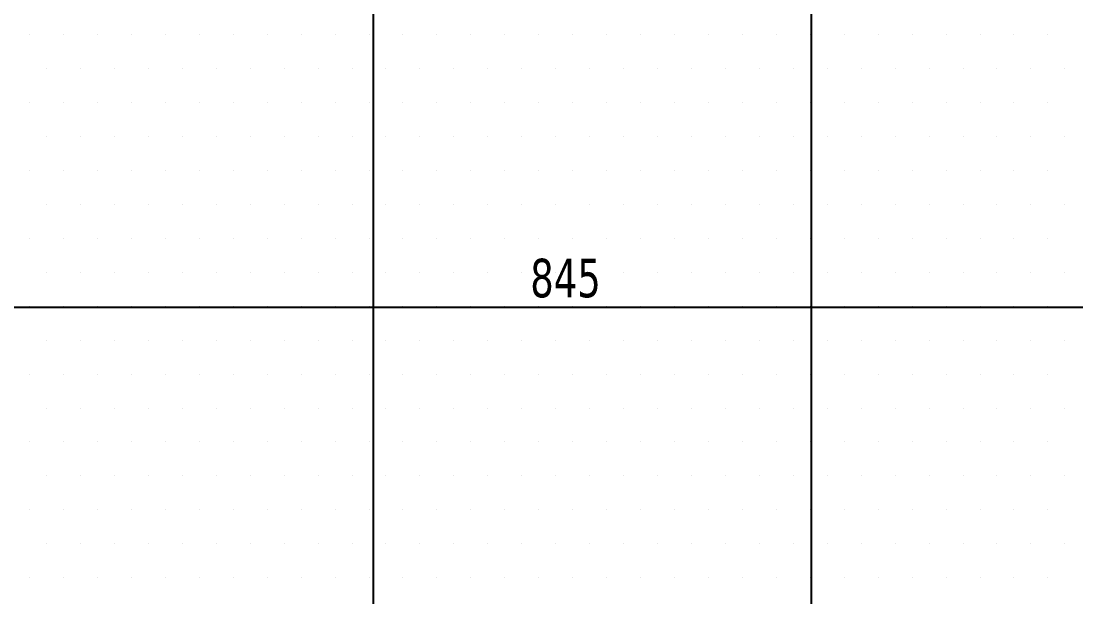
# Model space of a CAD drawing. Header units: millimetres. Extents: x 43168.9 to 43194.6, y -25545.1 to -25543.4.
# Drawn here: x 43175.3525 to 43175.4511, y -25544.2981 to -25544.2442 of the extents above; entities that cross this region are included whole.
import ezdxf

# ---------------------------------------------------------------- set-up
doc = ezdxf.new("R2010")
doc.units = ezdxf.units.MM
doc.header["$LTSCALE"] = 200
doc.layers.add('olcuic_sgh', color=183, linetype='Continuous')
doc.layers.add('tarama-zemin_sgh', color=197, linetype='Continuous')
doc.styles.add('dim', font='VERDANA.TTF', dxfattribs={"width": 0.7})

msp = doc.modelspace()

# ---------------------------------------------------------------- linework, layer by layer
at = {"layer": 'olcuic_sgh'}
for p, q in [((43175.385397, -25543.91366), (43175.385397, -25544.465169)), ((43175.426361, -25543.91366), (43175.426361, -25544.465169)), ((43175.318629, -25544.27096), (43175.488129, -25544.27096))]:
    msp.add_line(p, q, dxfattribs=at)
at = {"layer": 'tarama-zemin_sgh'}
for p, q in [((43175.353262, -25544.245475), (43175.353262, -25544.245475)), ((43175.356437, -25544.245475), (43175.356437, -25544.245475)), ((43175.359612, -25544.245475), (43175.359612, -25544.245475)), ((43175.362787, -25544.245475), (43175.362787, -25544.245475)), ((43175.365962, -25544.245475), (43175.365962, -25544.245475)), ((43175.369137, -25544.245475), (43175.369137, -25544.245475)), ((43175.372312, -25544.245475), (43175.372312, -25544.245475)), ((43175.375487, -25544.245475), (43175.375487, -25544.245475)), ((43175.378662, -25544.245475), (43175.378662, -25544.245475)), ((43175.381837, -25544.245475), (43175.381837, -25544.245475)), ((43175.385012, -25544.245475), (43175.385012, -25544.245475)), ((43175.388187, -25544.245475), (43175.388187, -25544.245475)), ((43175.391362, -25544.245475), (43175.391362, -25544.245475)), ((43175.394537, -25544.245475), (43175.394537, -25544.245475)), ((43175.397712, -25544.245475), (43175.397712, -25544.245475)), ((43175.400887, -25544.245475), (43175.400887, -25544.245475)), ((43175.404062, -25544.245475), (43175.404062, -25544.245475)), ((43175.407237, -25544.245475), (43175.407237, -25544.245475)), ((43175.410412, -25544.245475), (43175.410412, -25544.245475)), ((43175.413587, -25544.245475), (43175.413587, -25544.245475)), ((43175.416762, -25544.245475), (43175.416762, -25544.245475)), ((43175.419937, -25544.245475), (43175.419937, -25544.245475)), ((43175.423112, -25544.245475), (43175.423112, -25544.245475)), ((43175.426287, -25544.245475), (43175.426287, -25544.245475)), ((43175.429462, -25544.245475), (43175.429462, -25544.245475)), ((43175.432637, -25544.245475), (43175.432637, -25544.245475)), ((43175.435812, -25544.245475), (43175.435812, -25544.245475)), ((43175.438987, -25544.245475), (43175.438987, -25544.245475)), ((43175.442162, -25544.245475), (43175.442162, -25544.245475)), ((43175.445337, -25544.245475), (43175.445337, -25544.245475)), ((43175.448512, -25544.245475), (43175.448512, -25544.245475)), ((43175.35485, -25544.24865), (43175.35485, -25544.24865)), ((43175.358025, -25544.24865), (43175.358025, -25544.24865)), ((43175.3612, -25544.24865), (43175.3612, -25544.24865)), ((43175.364375, -25544.24865), (43175.364375, -25544.24865)), ((43175.36755, -25544.24865), (43175.36755, -25544.24865)), ((43175.370725, -25544.24865), (43175.370725, -25544.24865)), ((43175.3739, -25544.24865), (43175.3739, -25544.24865)), ((43175.377075, -25544.24865), (43175.377075, -25544.24865)), ((43175.38025, -25544.24865), (43175.38025, -25544.24865)), ((43175.383425, -25544.24865), (43175.383425, -25544.24865)), ((43175.3866, -25544.24865), (43175.3866, -25544.24865)), ((43175.389775, -25544.24865), (43175.389775, -25544.24865)), ((43175.39295, -25544.24865), (43175.39295, -25544.24865)), ((43175.396125, -25544.24865), (43175.396125, -25544.24865)), ((43175.3993, -25544.24865), (43175.3993, -25544.24865)), ((43175.402475, -25544.24865), (43175.402475, -25544.24865)), ((43175.40565, -25544.24865), (43175.40565, -25544.24865)), ((43175.408825, -25544.24865), (43175.408825, -25544.24865)), ((43175.412, -25544.24865), (43175.412, -25544.24865)), ((43175.415175, -25544.24865), (43175.415175, -25544.24865)), ((43175.41835, -25544.24865), (43175.41835, -25544.24865)), ((43175.421525, -25544.24865), (43175.421525, -25544.24865)), ((43175.4247, -25544.24865), (43175.4247, -25544.24865)), ((43175.427875, -25544.24865), (43175.427875, -25544.24865)), ((43175.43105, -25544.24865), (43175.43105, -25544.24865)), ((43175.434225, -25544.24865), (43175.434225, -25544.24865)), ((43175.4374, -25544.24865), (43175.4374, -25544.24865)), ((43175.440575, -25544.24865), (43175.440575, -25544.24865)), ((43175.44375, -25544.24865), (43175.44375, -25544.24865)), ((43175.446925, -25544.24865), (43175.446925, -25544.24865)), ((43175.4501, -25544.24865), (43175.4501, -25544.24865)), ((43175.353262, -25544.251825), (43175.353262, -25544.251825)), ((43175.356437, -25544.251825), (43175.356437, -25544.251825)), ((43175.359612, -25544.251825), (43175.359612, -25544.251825)), ((43175.362787, -25544.251825), (43175.362787, -25544.251825)), ((43175.365962, -25544.251825), (43175.365962, -25544.251825)), ((43175.369137, -25544.251825), (43175.369137, -25544.251825)), ((43175.372312, -25544.251825), (43175.372312, -25544.251825)), ((43175.375487, -25544.251825), (43175.375487, -25544.251825)), ((43175.378662, -25544.251825), (43175.378662, -25544.251825)), ((43175.381837, -25544.251825), (43175.381837, -25544.251825)), ((43175.385012, -25544.251825), (43175.385012, -25544.251825)), ((43175.388187, -25544.251825), (43175.388187, -25544.251825)), ((43175.391362, -25544.251825), (43175.391362, -25544.251825)), ((43175.394537, -25544.251825), (43175.394537, -25544.251825)), ((43175.397712, -25544.251825), (43175.397712, -25544.251825)), ((43175.400887, -25544.251825), (43175.400887, -25544.251825)), ((43175.404062, -25544.251825), (43175.404062, -25544.251825)), ((43175.407237, -25544.251825), (43175.407237, -25544.251825)), ((43175.410412, -25544.251825), (43175.410412, -25544.251825)), ((43175.413587, -25544.251825), (43175.413587, -25544.251825)), ((43175.416762, -25544.251825), (43175.416762, -25544.251825)), ((43175.419937, -25544.251825), (43175.419937, -25544.251825)), ((43175.423112, -25544.251825), (43175.423112, -25544.251825)), ((43175.426287, -25544.251825), (43175.426287, -25544.251825)), ((43175.429462, -25544.251825), (43175.429462, -25544.251825)), ((43175.432637, -25544.251825), (43175.432637, -25544.251825)), ((43175.435812, -25544.251825), (43175.435812, -25544.251825)), ((43175.438987, -25544.251825), (43175.438987, -25544.251825)), ((43175.442162, -25544.251825), (43175.442162, -25544.251825)), ((43175.445337, -25544.251825), (43175.445337, -25544.251825)), ((43175.448512, -25544.251825), (43175.448512, -25544.251825)), ((43175.35485, -25544.255), (43175.35485, -25544.255)), ((43175.358025, -25544.255), (43175.358025, -25544.255)), ((43175.3612, -25544.255), (43175.3612, -25544.255)), ((43175.364375, -25544.255), (43175.364375, -25544.255)), ((43175.36755, -25544.255), (43175.36755, -25544.255)), ((43175.370725, -25544.255), (43175.370725, -25544.255)), ((43175.3739, -25544.255), (43175.3739, -25544.255)), ((43175.377075, -25544.255), (43175.377075, -25544.255)), ((43175.38025, -25544.255), (43175.38025, -25544.255)), ((43175.383425, -25544.255), (43175.383425, -25544.255)), ((43175.3866, -25544.255), (43175.3866, -25544.255)), ((43175.389775, -25544.255), (43175.389775, -25544.255)), ((43175.39295, -25544.255), (43175.39295, -25544.255)), ((43175.396125, -25544.255), (43175.396125, -25544.255)), ((43175.3993, -25544.255), (43175.3993, -25544.255)), ((43175.402475, -25544.255), (43175.402475, -25544.255)), ((43175.40565, -25544.255), (43175.40565, -25544.255)), ((43175.408825, -25544.255), (43175.408825, -25544.255)), ((43175.412, -25544.255), (43175.412, -25544.255)), ((43175.415175, -25544.255), (43175.415175, -25544.255)), ((43175.41835, -25544.255), (43175.41835, -25544.255)), ((43175.421525, -25544.255), (43175.421525, -25544.255)), ((43175.4247, -25544.255), (43175.4247, -25544.255)), ((43175.427875, -25544.255), (43175.427875, -25544.255)), ((43175.43105, -25544.255), (43175.43105, -25544.255)), ((43175.434225, -25544.255), (43175.434225, -25544.255)), ((43175.4374, -25544.255), (43175.4374, -25544.255)), ((43175.440575, -25544.255), (43175.440575, -25544.255)), ((43175.44375, -25544.255), (43175.44375, -25544.255)), ((43175.446925, -25544.255), (43175.446925, -25544.255)), ((43175.4501, -25544.255), (43175.4501, -25544.255)), ((43175.353262, -25544.258175), (43175.353262, -25544.258175)), ((43175.356437, -25544.258175), (43175.356437, -25544.258175)), ((43175.359612, -25544.258175), (43175.359612, -25544.258175)), ((43175.362787, -25544.258175), (43175.362787, -25544.258175)), ((43175.365962, -25544.258175), (43175.365962, -25544.258175)), ((43175.369137, -25544.258175), (43175.369137, -25544.258175)), ((43175.372312, -25544.258175), (43175.372312, -25544.258175)), ((43175.375487, -25544.258175), (43175.375487, -25544.258175)), ((43175.378662, -25544.258175), (43175.378662, -25544.258175)), ((43175.381837, -25544.258175), (43175.381837, -25544.258175)), ((43175.385012, -25544.258175), (43175.385012, -25544.258175)), ((43175.388187, -25544.258175), (43175.388187, -25544.258175)), ((43175.391362, -25544.258175), (43175.391362, -25544.258175)), ((43175.394537, -25544.258175), (43175.394537, -25544.258175)), ((43175.397712, -25544.258175), (43175.397712, -25544.258175)), ((43175.400887, -25544.258175), (43175.400887, -25544.258175)), ((43175.404062, -25544.258175), (43175.404062, -25544.258175)), ((43175.407237, -25544.258175), (43175.407237, -25544.258175)), ((43175.410412, -25544.258175), (43175.410412, -25544.258175)), ((43175.413587, -25544.258175), (43175.413587, -25544.258175)), ((43175.416762, -25544.258175), (43175.416762, -25544.258175)), ((43175.419937, -25544.258175), (43175.419937, -25544.258175)), ((43175.423112, -25544.258175), (43175.423112, -25544.258175)), ((43175.426287, -25544.258175), (43175.426287, -25544.258175)), ((43175.429462, -25544.258175), (43175.429462, -25544.258175)), ((43175.432637, -25544.258175), (43175.432637, -25544.258175)), ((43175.435812, -25544.258175), (43175.435812, -25544.258175)), ((43175.438987, -25544.258175), (43175.438987, -25544.258175)), ((43175.442162, -25544.258175), (43175.442162, -25544.258175)), ((43175.445337, -25544.258175), (43175.445337, -25544.258175)), ((43175.448512, -25544.258175), (43175.448512, -25544.258175)), ((43175.35485, -25544.26135), (43175.35485, -25544.26135)), ((43175.358025, -25544.26135), (43175.358025, -25544.26135)), ((43175.3612, -25544.26135), (43175.3612, -25544.26135)), ((43175.364375, -25544.26135), (43175.364375, -25544.26135)), ((43175.36755, -25544.26135), (43175.36755, -25544.26135)), ((43175.370725, -25544.26135), (43175.370725, -25544.26135)), ((43175.3739, -25544.26135), (43175.3739, -25544.26135)), ((43175.377075, -25544.26135), (43175.377075, -25544.26135)), ((43175.38025, -25544.26135), (43175.38025, -25544.26135)), ((43175.383425, -25544.26135), (43175.383425, -25544.26135)), ((43175.3866, -25544.26135), (43175.3866, -25544.26135)), ((43175.389775, -25544.26135), (43175.389775, -25544.26135)), ((43175.39295, -25544.26135), (43175.39295, -25544.26135)), ((43175.396125, -25544.26135), (43175.396125, -25544.26135)), ((43175.3993, -25544.26135), (43175.3993, -25544.26135)), ((43175.402475, -25544.26135), (43175.402475, -25544.26135)), ((43175.40565, -25544.26135), (43175.40565, -25544.26135)), ((43175.408825, -25544.26135), (43175.408825, -25544.26135)), ((43175.412, -25544.26135), (43175.412, -25544.26135)), ((43175.415175, -25544.26135), (43175.415175, -25544.26135)), ((43175.41835, -25544.26135), (43175.41835, -25544.26135)), ((43175.421525, -25544.26135), (43175.421525, -25544.26135)), ((43175.4247, -25544.26135), (43175.4247, -25544.26135)), ((43175.427875, -25544.26135), (43175.427875, -25544.26135)), ((43175.43105, -25544.26135), (43175.43105, -25544.26135)), ((43175.434225, -25544.26135), (43175.434225, -25544.26135)), ((43175.4374, -25544.26135), (43175.4374, -25544.26135)), ((43175.440575, -25544.26135), (43175.440575, -25544.26135)), ((43175.44375, -25544.26135), (43175.44375, -25544.26135)), ((43175.446925, -25544.26135), (43175.446925, -25544.26135)), ((43175.4501, -25544.26135), (43175.4501, -25544.26135)), ((43175.353262, -25544.264525), (43175.353262, -25544.264525)), ((43175.356437, -25544.264525), (43175.356437, -25544.264525)), ((43175.359612, -25544.264525), (43175.359612, -25544.264525)), ((43175.362787, -25544.264525), (43175.362787, -25544.264525)), ((43175.365962, -25544.264525), (43175.365962, -25544.264525)), ((43175.369137, -25544.264525), (43175.369137, -25544.264525)), ((43175.372312, -25544.264525), (43175.372312, -25544.264525)), ((43175.375487, -25544.264525), (43175.375487, -25544.264525)), ((43175.378662, -25544.264525), (43175.378662, -25544.264525)), ((43175.381837, -25544.264525), (43175.381837, -25544.264525)), ((43175.385012, -25544.264525), (43175.385012, -25544.264525)), ((43175.388187, -25544.264525), (43175.388187, -25544.264525)), ((43175.391362, -25544.264525), (43175.391362, -25544.264525)), ((43175.394537, -25544.264525), (43175.394537, -25544.264525)), ((43175.397712, -25544.264525), (43175.397712, -25544.264525)), ((43175.400887, -25544.264525), (43175.400887, -25544.264525)), ((43175.404062, -25544.264525), (43175.404062, -25544.264525)), ((43175.407237, -25544.264525), (43175.407237, -25544.264525)), ((43175.410412, -25544.264525), (43175.410412, -25544.264525)), ((43175.413587, -25544.264525), (43175.413587, -25544.264525)), ((43175.416762, -25544.264525), (43175.416762, -25544.264525)), ((43175.419937, -25544.264525), (43175.419937, -25544.264525)), ((43175.423112, -25544.264525), (43175.423112, -25544.264525)), ((43175.426287, -25544.264525), (43175.426287, -25544.264525)), ((43175.429462, -25544.264525), (43175.429462, -25544.264525)), ((43175.432637, -25544.264525), (43175.432637, -25544.264525)), ((43175.435812, -25544.264525), (43175.435812, -25544.264525)), ((43175.438987, -25544.264525), (43175.438987, -25544.264525)), ((43175.442162, -25544.264525), (43175.442162, -25544.264525)), ((43175.445337, -25544.264525), (43175.445337, -25544.264525)), ((43175.448512, -25544.264525), (43175.448512, -25544.264525)), ((43175.35485, -25544.2677), (43175.35485, -25544.2677)), ((43175.358025, -25544.2677), (43175.358025, -25544.2677)), ((43175.3612, -25544.2677), (43175.3612, -25544.2677)), ((43175.364375, -25544.2677), (43175.364375, -25544.2677)), ((43175.36755, -25544.2677), (43175.36755, -25544.2677)), ((43175.370725, -25544.2677), (43175.370725, -25544.2677)), ((43175.3739, -25544.2677), (43175.3739, -25544.2677)), ((43175.377075, -25544.2677), (43175.377075, -25544.2677)), ((43175.38025, -25544.2677), (43175.38025, -25544.2677)), ((43175.383425, -25544.2677), (43175.383425, -25544.2677)), ((43175.3866, -25544.2677), (43175.3866, -25544.2677)), ((43175.389775, -25544.2677), (43175.389775, -25544.2677)), ((43175.39295, -25544.2677), (43175.39295, -25544.2677)), ((43175.396125, -25544.2677), (43175.396125, -25544.2677)), ((43175.3993, -25544.2677), (43175.3993, -25544.2677)), ((43175.402475, -25544.2677), (43175.402475, -25544.2677)), ((43175.40565, -25544.2677), (43175.40565, -25544.2677)), ((43175.408825, -25544.2677), (43175.408825, -25544.2677)), ((43175.412, -25544.2677), (43175.412, -25544.2677)), ((43175.415175, -25544.2677), (43175.415175, -25544.2677)), ((43175.41835, -25544.2677), (43175.41835, -25544.2677)), ((43175.421525, -25544.2677), (43175.421525, -25544.2677)), ((43175.4247, -25544.2677), (43175.4247, -25544.2677)), ((43175.427875, -25544.2677), (43175.427875, -25544.2677)), ((43175.43105, -25544.2677), (43175.43105, -25544.2677)), ((43175.434225, -25544.2677), (43175.434225, -25544.2677)), ((43175.4374, -25544.2677), (43175.4374, -25544.2677)), ((43175.440575, -25544.2677), (43175.440575, -25544.2677)), ((43175.44375, -25544.2677), (43175.44375, -25544.2677)), ((43175.446925, -25544.2677), (43175.446925, -25544.2677)), ((43175.4501, -25544.2677), (43175.4501, -25544.2677)), ((43175.353262, -25544.270875), (43175.353262, -25544.270875)), ((43175.356437, -25544.270875), (43175.356437, -25544.270875)), ((43175.359612, -25544.270875), (43175.359612, -25544.270875)), ((43175.362787, -25544.270875), (43175.362787, -25544.270875)), ((43175.365962, -25544.270875), (43175.365962, -25544.270875)), ((43175.369137, -25544.270875), (43175.369137, -25544.270875)), ((43175.372312, -25544.270875), (43175.372312, -25544.270875)), ((43175.375487, -25544.270875), (43175.375487, -25544.270875)), ((43175.378662, -25544.270875), (43175.378662, -25544.270875)), ((43175.381837, -25544.270875), (43175.381837, -25544.270875)), ((43175.385012, -25544.270875), (43175.385012, -25544.270875)), ((43175.388187, -25544.270875), (43175.388187, -25544.270875)), ((43175.391362, -25544.270875), (43175.391362, -25544.270875)), ((43175.394537, -25544.270875), (43175.394537, -25544.270875)), ((43175.397712, -25544.270875), (43175.397712, -25544.270875)), ((43175.400887, -25544.270875), (43175.400887, -25544.270875)), ((43175.404062, -25544.270875), (43175.404062, -25544.270875)), ((43175.407237, -25544.270875), (43175.407237, -25544.270875)), ((43175.410412, -25544.270875), (43175.410412, -25544.270875)), ((43175.413587, -25544.270875), (43175.413587, -25544.270875)), ((43175.416762, -25544.270875), (43175.416762, -25544.270875)), ((43175.419937, -25544.270875), (43175.419937, -25544.270875)), ((43175.423112, -25544.270875), (43175.423112, -25544.270875)), ((43175.426287, -25544.270875), (43175.426287, -25544.270875)), ((43175.429462, -25544.270875), (43175.429462, -25544.270875)), ((43175.432637, -25544.270875), (43175.432637, -25544.270875)), ((43175.435812, -25544.270875), (43175.435812, -25544.270875)), ((43175.438987, -25544.270875), (43175.438987, -25544.270875)), ((43175.442162, -25544.270875), (43175.442162, -25544.270875)), ((43175.445337, -25544.270875), (43175.445337, -25544.270875)), ((43175.448512, -25544.270875), (43175.448512, -25544.270875)), ((43175.35485, -25544.27405), (43175.35485, -25544.27405)), ((43175.358025, -25544.27405), (43175.358025, -25544.27405)), ((43175.3612, -25544.27405), (43175.3612, -25544.27405)), ((43175.364375, -25544.27405), (43175.364375, -25544.27405)), ((43175.36755, -25544.27405), (43175.36755, -25544.27405)), ((43175.370725, -25544.27405), (43175.370725, -25544.27405)), ((43175.3739, -25544.27405), (43175.3739, -25544.27405)), ((43175.377075, -25544.27405), (43175.377075, -25544.27405)), ((43175.38025, -25544.27405), (43175.38025, -25544.27405)), ((43175.383425, -25544.27405), (43175.383425, -25544.27405)), ((43175.3866, -25544.27405), (43175.3866, -25544.27405)), ((43175.389775, -25544.27405), (43175.389775, -25544.27405)), ((43175.39295, -25544.27405), (43175.39295, -25544.27405)), ((43175.396125, -25544.27405), (43175.396125, -25544.27405)), ((43175.3993, -25544.27405), (43175.3993, -25544.27405)), ((43175.402475, -25544.27405), (43175.402475, -25544.27405)), ((43175.40565, -25544.27405), (43175.40565, -25544.27405)), ((43175.408825, -25544.27405), (43175.408825, -25544.27405)), ((43175.412, -25544.27405), (43175.412, -25544.27405)), ((43175.415175, -25544.27405), (43175.415175, -25544.27405)), ((43175.41835, -25544.27405), (43175.41835, -25544.27405)), ((43175.421525, -25544.27405), (43175.421525, -25544.27405)), ((43175.4247, -25544.27405), (43175.4247, -25544.27405)), ((43175.427875, -25544.27405), (43175.427875, -25544.27405)), ((43175.43105, -25544.27405), (43175.43105, -25544.27405)), ((43175.434225, -25544.27405), (43175.434225, -25544.27405)), ((43175.4374, -25544.27405), (43175.4374, -25544.27405)), ((43175.440575, -25544.27405), (43175.440575, -25544.27405)), ((43175.44375, -25544.27405), (43175.44375, -25544.27405)), ((43175.446925, -25544.27405), (43175.446925, -25544.27405)), ((43175.4501, -25544.27405), (43175.4501, -25544.27405)), ((43175.353262, -25544.277225), (43175.353262, -25544.277225)), ((43175.356437, -25544.277225), (43175.356437, -25544.277225)), ((43175.359612, -25544.277225), (43175.359612, -25544.277225)), ((43175.362787, -25544.277225), (43175.362787, -25544.277225)), ((43175.365962, -25544.277225), (43175.365962, -25544.277225)), ((43175.369137, -25544.277225), (43175.369137, -25544.277225)), ((43175.372312, -25544.277225), (43175.372312, -25544.277225)), ((43175.375487, -25544.277225), (43175.375487, -25544.277225)), ((43175.378662, -25544.277225), (43175.378662, -25544.277225)), ((43175.381837, -25544.277225), (43175.381837, -25544.277225)), ((43175.385012, -25544.277225), (43175.385012, -25544.277225)), ((43175.388187, -25544.277225), (43175.388187, -25544.277225)), ((43175.391362, -25544.277225), (43175.391362, -25544.277225)), ((43175.394537, -25544.277225), (43175.394537, -25544.277225)), ((43175.397712, -25544.277225), (43175.397712, -25544.277225)), ((43175.400887, -25544.277225), (43175.400887, -25544.277225)), ((43175.404062, -25544.277225), (43175.404062, -25544.277225)), ((43175.407237, -25544.277225), (43175.407237, -25544.277225)), ((43175.410412, -25544.277225), (43175.410412, -25544.277225)), ((43175.413587, -25544.277225), (43175.413587, -25544.277225)), ((43175.416762, -25544.277225), (43175.416762, -25544.277225)), ((43175.419937, -25544.277225), (43175.419937, -25544.277225)), ((43175.423112, -25544.277225), (43175.423112, -25544.277225)), ((43175.426287, -25544.277225), (43175.426287, -25544.277225)), ((43175.429462, -25544.277225), (43175.429462, -25544.277225)), ((43175.432637, -25544.277225), (43175.432637, -25544.277225)), ((43175.435812, -25544.277225), (43175.435812, -25544.277225)), ((43175.438987, -25544.277225), (43175.438987, -25544.277225)), ((43175.442162, -25544.277225), (43175.442162, -25544.277225)), ((43175.445337, -25544.277225), (43175.445337, -25544.277225)), ((43175.448512, -25544.277225), (43175.448512, -25544.277225)), ((43175.35485, -25544.2804), (43175.35485, -25544.2804)), ((43175.358025, -25544.2804), (43175.358025, -25544.2804)), ((43175.3612, -25544.2804), (43175.3612, -25544.2804)), ((43175.364375, -25544.2804), (43175.364375, -25544.2804)), ((43175.36755, -25544.2804), (43175.36755, -25544.2804)), ((43175.370725, -25544.2804), (43175.370725, -25544.2804)), ((43175.3739, -25544.2804), (43175.3739, -25544.2804)), ((43175.377075, -25544.2804), (43175.377075, -25544.2804)), ((43175.38025, -25544.2804), (43175.38025, -25544.2804)), ((43175.383425, -25544.2804), (43175.383425, -25544.2804)), ((43175.3866, -25544.2804), (43175.3866, -25544.2804)), ((43175.389775, -25544.2804), (43175.389775, -25544.2804)), ((43175.39295, -25544.2804), (43175.39295, -25544.2804)), ((43175.396125, -25544.2804), (43175.396125, -25544.2804)), ((43175.3993, -25544.2804), (43175.3993, -25544.2804)), ((43175.402475, -25544.2804), (43175.402475, -25544.2804)), ((43175.40565, -25544.2804), (43175.40565, -25544.2804)), ((43175.408825, -25544.2804), (43175.408825, -25544.2804)), ((43175.412, -25544.2804), (43175.412, -25544.2804)), ((43175.415175, -25544.2804), (43175.415175, -25544.2804)), ((43175.41835, -25544.2804), (43175.41835, -25544.2804)), ((43175.421525, -25544.2804), (43175.421525, -25544.2804)), ((43175.4247, -25544.2804), (43175.4247, -25544.2804)), ((43175.427875, -25544.2804), (43175.427875, -25544.2804)), ((43175.43105, -25544.2804), (43175.43105, -25544.2804)), ((43175.434225, -25544.2804), (43175.434225, -25544.2804)), ((43175.4374, -25544.2804), (43175.4374, -25544.2804)), ((43175.440575, -25544.2804), (43175.440575, -25544.2804)), ((43175.44375, -25544.2804), (43175.44375, -25544.2804)), ((43175.446925, -25544.2804), (43175.446925, -25544.2804)), ((43175.4501, -25544.2804), (43175.4501, -25544.2804)), ((43175.353262, -25544.283575), (43175.353262, -25544.283575)), ((43175.356437, -25544.283575), (43175.356437, -25544.283575)), ((43175.359612, -25544.283575), (43175.359612, -25544.283575)), ((43175.362787, -25544.283575), (43175.362787, -25544.283575)), ((43175.365962, -25544.283575), (43175.365962, -25544.283575)), ((43175.369137, -25544.283575), (43175.369137, -25544.283575)), ((43175.372312, -25544.283575), (43175.372312, -25544.283575)), ((43175.375487, -25544.283575), (43175.375487, -25544.283575)), ((43175.378662, -25544.283575), (43175.378662, -25544.283575)), ((43175.381837, -25544.283575), (43175.381837, -25544.283575)), ((43175.385012, -25544.283575), (43175.385012, -25544.283575)), ((43175.388187, -25544.283575), (43175.388187, -25544.283575)), ((43175.391362, -25544.283575), (43175.391362, -25544.283575)), ((43175.394537, -25544.283575), (43175.394537, -25544.283575)), ((43175.397712, -25544.283575), (43175.397712, -25544.283575)), ((43175.400887, -25544.283575), (43175.400887, -25544.283575)), ((43175.404062, -25544.283575), (43175.404062, -25544.283575)), ((43175.407237, -25544.283575), (43175.407237, -25544.283575)), ((43175.410412, -25544.283575), (43175.410412, -25544.283575)), ((43175.413587, -25544.283575), (43175.413587, -25544.283575)), ((43175.416762, -25544.283575), (43175.416762, -25544.283575)), ((43175.419937, -25544.283575), (43175.419937, -25544.283575)), ((43175.423112, -25544.283575), (43175.423112, -25544.283575)), ((43175.426287, -25544.283575), (43175.426287, -25544.283575)), ((43175.429462, -25544.283575), (43175.429462, -25544.283575)), ((43175.432637, -25544.283575), (43175.432637, -25544.283575)), ((43175.435812, -25544.283575), (43175.435812, -25544.283575)), ((43175.438987, -25544.283575), (43175.438987, -25544.283575)), ((43175.442162, -25544.283575), (43175.442162, -25544.283575)), ((43175.445337, -25544.283575), (43175.445337, -25544.283575)), ((43175.448512, -25544.283575), (43175.448512, -25544.283575)), ((43175.35485, -25544.28675), (43175.35485, -25544.28675)), ((43175.358025, -25544.28675), (43175.358025, -25544.28675)), ((43175.3612, -25544.28675), (43175.3612, -25544.28675)), ((43175.364375, -25544.28675), (43175.364375, -25544.28675)), ((43175.36755, -25544.28675), (43175.36755, -25544.28675)), ((43175.370725, -25544.28675), (43175.370725, -25544.28675)), ((43175.3739, -25544.28675), (43175.3739, -25544.28675)), ((43175.377075, -25544.28675), (43175.377075, -25544.28675)), ((43175.38025, -25544.28675), (43175.38025, -25544.28675)), ((43175.383425, -25544.28675), (43175.383425, -25544.28675)), ((43175.3866, -25544.28675), (43175.3866, -25544.28675)), ((43175.389775, -25544.28675), (43175.389775, -25544.28675)), ((43175.39295, -25544.28675), (43175.39295, -25544.28675)), ((43175.396125, -25544.28675), (43175.396125, -25544.28675)), ((43175.3993, -25544.28675), (43175.3993, -25544.28675)), ((43175.402475, -25544.28675), (43175.402475, -25544.28675)), ((43175.40565, -25544.28675), (43175.40565, -25544.28675)), ((43175.408825, -25544.28675), (43175.408825, -25544.28675)), ((43175.412, -25544.28675), (43175.412, -25544.28675)), ((43175.415175, -25544.28675), (43175.415175, -25544.28675)), ((43175.41835, -25544.28675), (43175.41835, -25544.28675)), ((43175.421525, -25544.28675), (43175.421525, -25544.28675)), ((43175.4247, -25544.28675), (43175.4247, -25544.28675)), ((43175.427875, -25544.28675), (43175.427875, -25544.28675)), ((43175.43105, -25544.28675), (43175.43105, -25544.28675)), ((43175.434225, -25544.28675), (43175.434225, -25544.28675)), ((43175.4374, -25544.28675), (43175.4374, -25544.28675)), ((43175.440575, -25544.28675), (43175.440575, -25544.28675)), ((43175.44375, -25544.28675), (43175.44375, -25544.28675)), ((43175.446925, -25544.28675), (43175.446925, -25544.28675)), ((43175.4501, -25544.28675), (43175.4501, -25544.28675)), ((43175.353262, -25544.289925), (43175.353262, -25544.289925)), ((43175.356437, -25544.289925), (43175.356437, -25544.289925)), ((43175.359612, -25544.289925), (43175.359612, -25544.289925)), ((43175.362787, -25544.289925), (43175.362787, -25544.289925)), ((43175.365962, -25544.289925), (43175.365962, -25544.289925)), ((43175.369137, -25544.289925), (43175.369137, -25544.289925)), ((43175.372312, -25544.289925), (43175.372312, -25544.289925)), ((43175.375487, -25544.289925), (43175.375487, -25544.289925)), ((43175.378662, -25544.289925), (43175.378662, -25544.289925)), ((43175.381837, -25544.289925), (43175.381837, -25544.289925)), ((43175.385012, -25544.289925), (43175.385012, -25544.289925)), ((43175.388187, -25544.289925), (43175.388187, -25544.289925)), ((43175.391362, -25544.289925), (43175.391362, -25544.289925)), ((43175.394537, -25544.289925), (43175.394537, -25544.289925)), ((43175.397712, -25544.289925), (43175.397712, -25544.289925)), ((43175.400887, -25544.289925), (43175.400887, -25544.289925)), ((43175.404062, -25544.289925), (43175.404062, -25544.289925)), ((43175.407237, -25544.289925), (43175.407237, -25544.289925)), ((43175.410412, -25544.289925), (43175.410412, -25544.289925)), ((43175.413587, -25544.289925), (43175.413587, -25544.289925)), ((43175.416762, -25544.289925), (43175.416762, -25544.289925)), ((43175.419937, -25544.289925), (43175.419937, -25544.289925)), ((43175.423112, -25544.289925), (43175.423112, -25544.289925)), ((43175.426287, -25544.289925), (43175.426287, -25544.289925)), ((43175.429462, -25544.289925), (43175.429462, -25544.289925)), ((43175.432637, -25544.289925), (43175.432637, -25544.289925)), ((43175.435812, -25544.289925), (43175.435812, -25544.289925)), ((43175.438987, -25544.289925), (43175.438987, -25544.289925)), ((43175.442162, -25544.289925), (43175.442162, -25544.289925)), ((43175.445337, -25544.289925), (43175.445337, -25544.289925)), ((43175.448512, -25544.289925), (43175.448512, -25544.289925)), ((43175.35485, -25544.2931), (43175.35485, -25544.2931)), ((43175.358025, -25544.2931), (43175.358025, -25544.2931)), ((43175.3612, -25544.2931), (43175.3612, -25544.2931)), ((43175.364375, -25544.2931), (43175.364375, -25544.2931)), ((43175.36755, -25544.2931), (43175.36755, -25544.2931)), ((43175.370725, -25544.2931), (43175.370725, -25544.2931)), ((43175.3739, -25544.2931), (43175.3739, -25544.2931)), ((43175.377075, -25544.2931), (43175.377075, -25544.2931)), ((43175.38025, -25544.2931), (43175.38025, -25544.2931)), ((43175.383425, -25544.2931), (43175.383425, -25544.2931)), ((43175.3866, -25544.2931), (43175.3866, -25544.2931)), ((43175.389775, -25544.2931), (43175.389775, -25544.2931)), ((43175.39295, -25544.2931), (43175.39295, -25544.2931)), ((43175.396125, -25544.2931), (43175.396125, -25544.2931)), ((43175.3993, -25544.2931), (43175.3993, -25544.2931)), ((43175.402475, -25544.2931), (43175.402475, -25544.2931)), ((43175.40565, -25544.2931), (43175.40565, -25544.2931)), ((43175.408825, -25544.2931), (43175.408825, -25544.2931)), ((43175.412, -25544.2931), (43175.412, -25544.2931)), ((43175.415175, -25544.2931), (43175.415175, -25544.2931)), ((43175.41835, -25544.2931), (43175.41835, -25544.2931)), ((43175.421525, -25544.2931), (43175.421525, -25544.2931)), ((43175.4247, -25544.2931), (43175.4247, -25544.2931)), ((43175.427875, -25544.2931), (43175.427875, -25544.2931)), ((43175.43105, -25544.2931), (43175.43105, -25544.2931)), ((43175.434225, -25544.2931), (43175.434225, -25544.2931)), ((43175.4374, -25544.2931), (43175.4374, -25544.2931)), ((43175.440575, -25544.2931), (43175.440575, -25544.2931)), ((43175.44375, -25544.2931), (43175.44375, -25544.2931)), ((43175.446925, -25544.2931), (43175.446925, -25544.2931)), ((43175.4501, -25544.2931), (43175.4501, -25544.2931)), ((43175.353262, -25544.296275), (43175.353262, -25544.296275)), ((43175.356437, -25544.296275), (43175.356437, -25544.296275)), ((43175.359612, -25544.296275), (43175.359612, -25544.296275)), ((43175.362787, -25544.296275), (43175.362787, -25544.296275)), ((43175.365962, -25544.296275), (43175.365962, -25544.296275)), ((43175.369137, -25544.296275), (43175.369137, -25544.296275)), ((43175.372312, -25544.296275), (43175.372312, -25544.296275)), ((43175.375487, -25544.296275), (43175.375487, -25544.296275)), ((43175.378662, -25544.296275), (43175.378662, -25544.296275)), ((43175.381837, -25544.296275), (43175.381837, -25544.296275)), ((43175.385012, -25544.296275), (43175.385012, -25544.296275)), ((43175.388187, -25544.296275), (43175.388187, -25544.296275)), ((43175.391362, -25544.296275), (43175.391362, -25544.296275)), ((43175.394537, -25544.296275), (43175.394537, -25544.296275)), ((43175.397712, -25544.296275), (43175.397712, -25544.296275)), ((43175.400887, -25544.296275), (43175.400887, -25544.296275)), ((43175.404062, -25544.296275), (43175.404062, -25544.296275)), ((43175.407237, -25544.296275), (43175.407237, -25544.296275)), ((43175.410412, -25544.296275), (43175.410412, -25544.296275)), ((43175.413587, -25544.296275), (43175.413587, -25544.296275)), ((43175.416762, -25544.296275), (43175.416762, -25544.296275)), ((43175.419937, -25544.296275), (43175.419937, -25544.296275)), ((43175.423112, -25544.296275), (43175.423112, -25544.296275)), ((43175.426287, -25544.296275), (43175.426287, -25544.296275)), ((43175.429462, -25544.296275), (43175.429462, -25544.296275)), ((43175.432637, -25544.296275), (43175.432637, -25544.296275)), ((43175.435812, -25544.296275), (43175.435812, -25544.296275)), ((43175.438987, -25544.296275), (43175.438987, -25544.296275)), ((43175.442162, -25544.296275), (43175.442162, -25544.296275)), ((43175.445337, -25544.296275), (43175.445337, -25544.296275)), ((43175.448512, -25544.296275), (43175.448512, -25544.296275))]:
    msp.add_line(p, q, dxfattribs=at)

# ---------------------------------------------------------------- texts
at = {"layer": 'olcuic_sgh', "color": 2, "style": 'dim', "width": 0.7}
msp.add_text('845', height=0.0036, dxfattribs=at).set_placement((43175.400093, -25544.270036))

doc.saveas('drawing.dxf')
